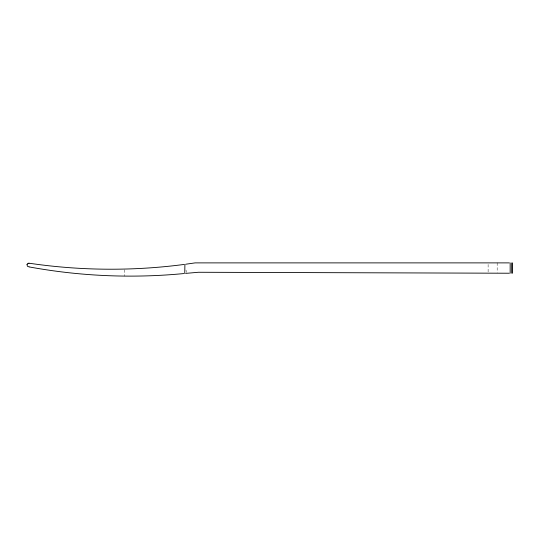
<?xml version="1.0" encoding="UTF-8"?>
<svg xmlns="http://www.w3.org/2000/svg" width="539" height="539" viewBox="0 0 539 539"><rect width="100%" height="100%" fill="white"/><g stroke="black" fill="none" stroke-linecap="round" stroke-linejoin="round"><path stroke-width="0.4" stroke-dasharray="2.69 2.02" d="M186.002 270.032L186.467 272.471M497.174 262.884L497.174 272.397M488.118 264.467L488.118 273.158M124.745 269.837L124.745 276.089"/><path stroke-width="0.81" d="M184.756 273.468L184.904 264.339M27.024 264.494L27.395 266.212L29.052 266.893M27.024 264.481L28.082 263.301M28.089 263.301L29.052 263.2M185.834 264.211L195.118 262.884L509.281 262.884M183.974 264.46C132.702 271.191 80.5 270.78 29.342 263.241M185.692 273.381L198.406 272.269L509.281 273.226M183.826 273.563C132.351 278.501 80.203 276.271 29.342 266.946M510.157 262.884L510.157 273.226M512.05 262.884L512.05 273.233L512.05 262.884"/></g></svg>
